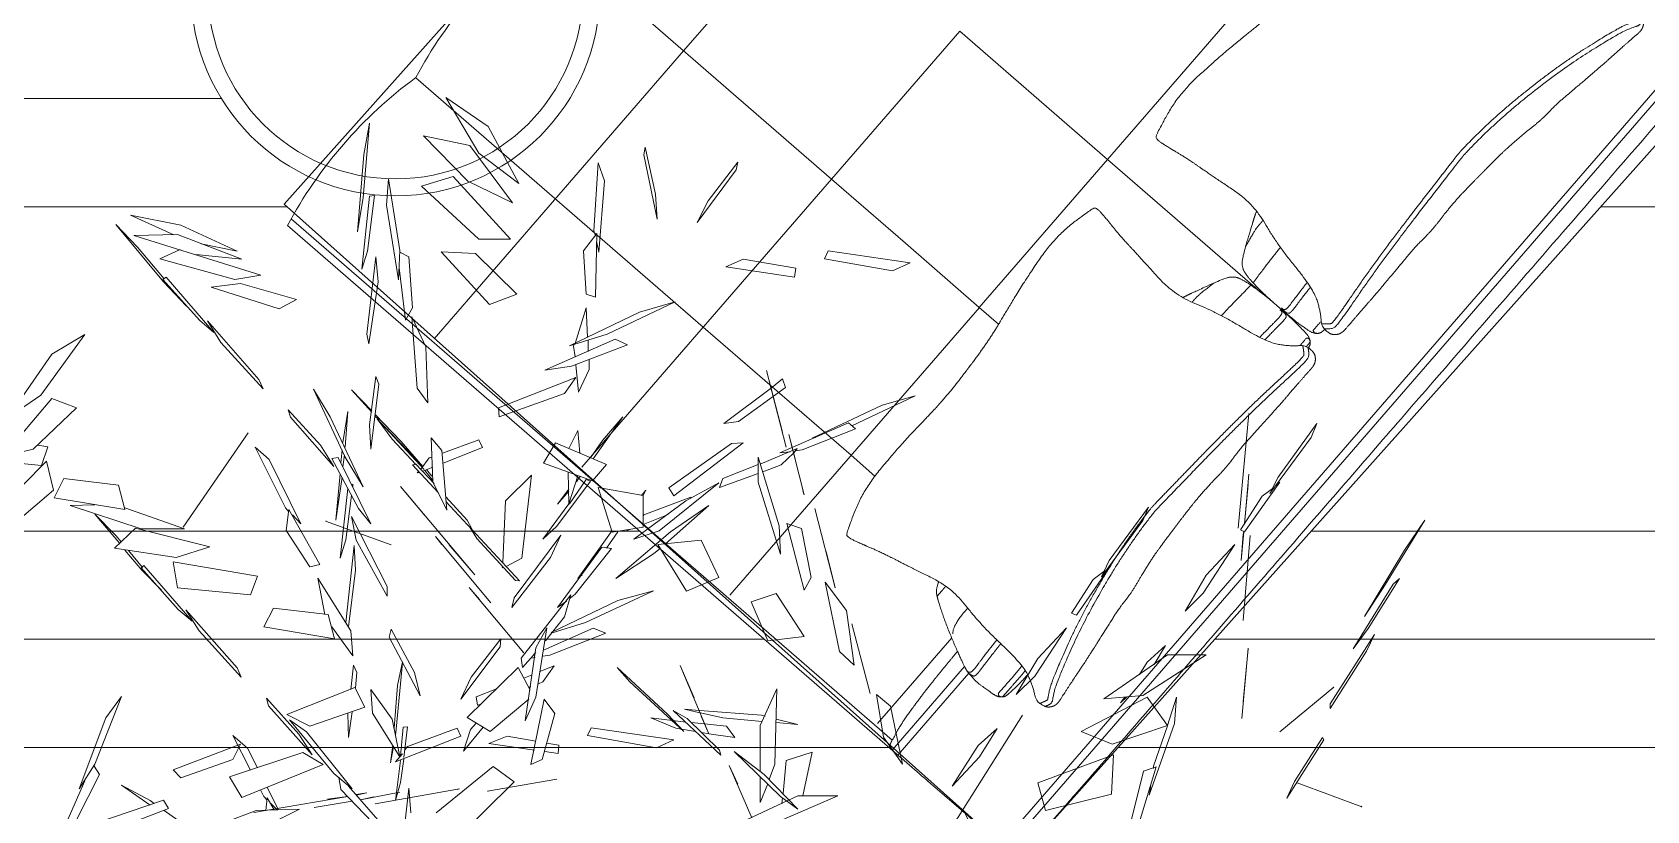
# Model space of a CAD drawing. Header units: metres. Extents: x 42 to 199, y -121 to 268.
# Drawn here: x 122.551 to 124.922, y -83.238 to -82.096 of the extents above; entities that cross this region are included whole.
import ezdxf

# ---------------------------------------------------------------- set-up
doc = ezdxf.new("R2010")
doc.units = ezdxf.units.M
doc.header["$LTSCALE"] = 0.3
doc.layers.get('0').update_dxf_attribs({"color": 8})
for name, color, linetype, lineweight in [('A-Furniture', 8, 'Continuous', 0), ('A-Hatch', 8, 'Continuous', 9), ('A-LANDSCAPE', 8, 'Continuous', 5), ('DA HOUSE ARCH LAYOUT', 8, 'Continuous', 9)]:
    doc.layers.add(name, color=color, linetype=linetype, lineweight=lineweight)

# ---------------------------------------------------------------- blocks, each defined once
blk = doc.blocks.new('360W_2201 SOUTH_BASE PLAN$0$daybed')
at = {"ltscale": 0.01}
blk.add_wipeout([(2200183.6, -294319.2), (2201887.6, -294319.2), (2201887.6, -294292.4), (2201907.6, -294272.1), (2201887.6, -292874.6), (2201753.1, -292860.7), (2201600.2, -292878.7), (2201465.7, -292864.8), (2201312.9, -292882.9), (2201169, -292869), (2201025.5, -292887), (2200891, -292873), (2200812.1, -292877.8), (2200825.6, -292788.9), (2200818.4, -292713.2), (2200795.6, -292656.8), (2200777.3, -292622.8), (2200752.9, -292590.8), (2200718.4, -292556.3), (2200655.4, -292516.6), (2200628, -292505), (2200571.1, -292493.3), (2200528.4, -292488.2), (2200491.8, -292489.2), (2200450.7, -292496.3), (2200412.6, -292508), (2200367.4, -292531.9), (2200339.5, -292552.7), (2200302.4, -292589.8), (2200283.6, -292610.1), (2200263.3, -292646.2), (2200254.6, -292664.5), (2200238.9, -292699), (2200230.8, -292735.6), (2200225.2, -292755.9), (2200225.7, -292783.3), (2200227.7, -292822.9), (2200231.8, -292848.3), (2200238.9, -292875.2), (2200183.6, -292874.6), (2200183.6, -292894.8), (2200163.4, -292895.1), (2200183.6, -294285.7)], dxfattribs=at)
for p, q in [((2200746.2, -293449.9), (2200738.2, -292891.2)), ((2200458.8, -293454.1), (2200450.8, -292895.3)), ((2200182.7, -293170.6), (2200742, -293162.6)), ((2200742, -293162.6), (2201029.4, -293158.5)), ((2200186.9, -293457.9), (2200746.2, -293449.9)), ((2200458.8, -293454.1), (2200460.9, -293597.7)), ((2200746.2, -293449.9), (2201033.5, -293445.8)), ((2200746.2, -293449.9), (2200748.2, -293593.5)), ((2201033.5, -293445.8), (2201035.6, -293589.4)), ((2200462.9, -293741.2), (2200460.9, -293597.7)), ((2200750.3, -293737.1), (2200748.2, -293593.5)), ((2201037.6, -293733), (2201035.6, -293589.4)), ((2200191, -293745.2), (2200750.3, -293737.2)), ((2200462.9, -293741.2), (2200463.6, -293787.7)), ((2200750.3, -293737.1), (2201037.6, -293733)), ((2200750.3, -293737.1), (2200750.8, -293774.7)), ((2201325, -293728.9), (2201037.6, -293733)), ((2201037.6, -293733), (2201041.9, -294029.3)), ((2200195.1, -294032.5), (2200361.3, -294030.1)), ((2201041.8, -294020.4), (2201041, -294020.4)), ((2201041.8, -294020.4), (2201044.3, -294020.3)), ((2200342.6, -294072.1), (2200180.3, -294074.4)), ((2200339.5, -294083.2), (2200180.4, -294085.5)), ((2201907.5, -294261), (2200183.3, -294285.7))]:
    blk.add_line(p, q)
blk.add_lwpolyline([(2200180.2, -294070), (2200163.4, -292899.3, -0.111097), (2200450.8, -292895.2, -0.111097), (2200738.2, -292891.1, -0.111097), (2201025.5, -292887, -0.111097), (2201312.9, -292882.9, -0.111097), (2201600.2, -292878.7, -0.111097), (2201887.6, -292874.6), (2201904.4, -294044.9)], format="xyb")
blk.add_lwpolyline([(2200183.6, -294319.2), (2200183.6, -292874.6), (2201887.6, -292874.6), (2201887.6, -294319.2)], close=True)
for points in [[(2200174.5, -292896.8), (2200182.6, -293458.2), (2200191.3, -294064.8)], [(2200183.5, -294296.8), (2201165.9, -294282.7), (2201907.6, -294272.1)]]:
    blk.add_lwpolyline(points)
for radius in [300.1, 275.1]:
    blk.add_circle((2200525.4, -292788.9, 0), radius)
for points, knots in [([(2200671.2, -293784.6), (2200665.7, -293785), (2200660.1, -293785.5), (2200627.2, -293788.1), (2200596, -293787.7), (2200580.9, -293787.2), (2200525.8, -293785.5), (2200439.5, -293787.7), (2200374.2, -293811.5), (2200369.2, -293816.9), (2200376.6, -293840.6), (2200386.4, -293869.8), (2200397.3, -293912.2), (2200416.7, -293981.1), (2200404, -294048.4), (2200401.9, -294133.5), (2200388.5, -294165.5), (2200375.4, -294182.7), (2200376.1, -294194.4), (2200379.4, -294204.1), (2200391, -294210.8), (2200399.6, -294209.2), (2200448.6, -294201.7), (2200457.4, -294200.9), (2200530.8, -294188.9), (2200553.8, -294184.7), (2200590.4, -294182.4), (2200612.1, -294177.5), (2200631.3, -294173.7), (2200655, -294170.5), (2200672.9, -294168.7), (2200691.3, -294167.2), (2200702.1, -294166.3), (2200712.9, -294165.5), (2200731.3, -294164), (2200749.3, -294163), (2200773.1, -294162.4), (2200792.7, -294163), (2200814.9, -294164.4), (2200851.4, -294160.8), (2200874.7, -294161.3), (2200949.1, -294161.4), (2200958, -294160.8), (2201007.6, -294160.4), (2201016.3, -294160.6), (2201026.7, -294152.1), (2201028.4, -294142), (2201027.2, -294130.3), (2201011.5, -294115.5), (2200993.1, -294086.1), (2200977.4, -294002.4), (2200954, -293938), (2200962.1, -293866.8), (2200965.9, -293823.2), (2200971, -293792.9), (2200974.4, -293768.3), (2200968.7, -293763.8), (2200900.4, -293750.7), (2200814.9, -293762.3), (2200760.7, -293772.8), (2200745.9, -293775.7), (2200715.2, -293781), (2200682.2, -293783.7), (2200676.7, -293784.1), (2200671.2, -293784.6)], [0, 0, 0, 1, 1, 2, 2, 3, 4, 5, 6, 7, 8, 9, 10, 11, 12, 13, 14, 15, 16, 17, 18, 18, 19, 20, 21, 22, 23, 23, 24, 24, 25, 25, 27, 27, 28, 28, 29, 29, 30, 31, 32, 33, 34, 34, 35, 36, 37, 38, 39, 40, 41, 42, 43, 44, 45, 46, 47, 48, 49, 50, 50, 51, 51, 52, 52, 52]), ([(2201410.5, -293774), (2201416, -293774.3), (2201421.5, -293774.6), (2201454.5, -293776.3), (2201485.7, -293774.9), (2201500.7, -293774), (2201555.8, -293770.8), (2201642.2, -293770.5), (2201708.1, -293792.4), (2201713.2, -293797.6), (2201706.5, -293821.5), (2201697.5, -293851), (2201687.9, -293893.7), (2201670.5, -293963.2), (2201685.1, -294030), (2201689.7, -294115.1), (2201703.9, -294146.7), (2201717.5, -294163.4), (2201717.2, -294175.1), (2201714.2, -294184.9), (2201702.8, -294192), (2201694.1, -294190.7), (2201644.9, -294184.5), (2201636.1, -294184), (2201562.3, -294174.1), (2201539.3, -294170.6), (2201502.6, -294169.3), (2201480.8, -294165.1), (2201461.4, -294161.9), (2201437.7, -294159.3), (2201419.8, -294158), (2201401.3, -294157), (2201390.5, -294156.5), (2201379.7, -294155.9), (2201361.3, -294155), (2201343.2, -294154.4), (2201319.4, -294154.5), (2201299.8, -294155.8), (2201277.7, -294157.7), (2201241.1, -294155.2), (2201217.8, -294156.4), (2201143.4, -294158.6), (2201134.6, -294158.3), (2201085, -294159.3), (2201076.2, -294159.7), (2201065.6, -294151.5), (2201063.6, -294141.5), (2201064.5, -294129.8), (2201079.8, -294114.5), (2201097.3, -294084.6), (2201110.6, -294000.5), (2201132.2, -293935.4), (2201122, -293864.5), (2201116.9, -293821.1), (2201111, -293790.9), (2201106.9, -293766.4), (2201112.5, -293761.7), (2201180.4, -293746.7), (2201266.2, -293755.8), (2201320.7, -293764.7), (2201335.5, -293767.2), (2201366.4, -293771.7), (2201399.4, -293773.4), (2201404.9, -293773.7), (2201410.5, -293774)], [0, 0, 0, 1, 1, 2, 2, 3, 4, 5, 6, 7, 8, 9, 10, 11, 12, 13, 14, 15, 16, 17, 18, 18, 19, 20, 21, 22, 23, 23, 24, 24, 25, 25, 27, 27, 28, 28, 29, 29, 30, 31, 32, 33, 34, 34, 35, 36, 37, 38, 39, 40, 41, 42, 43, 44, 45, 46, 47, 48, 49, 50, 50, 51, 51, 52, 52, 52]), ([(2201027, -294137.2), (2201028.9, -294136.9), (2201030.2, -294136.6), (2201034.9, -294135.6), (2201041.1, -294126.1), (2201042, -294111), (2201043.1, -294099.2), (2201043.4, -294071), (2201042.9, -294037.9), (2201039, -294001.7), (2201033.7, -293985.5), (2201017.9, -293974.7), (2200976.8, -293957.3), (2200968.9, -293953.7), (2200960, -293950.4)], [0, 0, 0, 1, 1, 2, 3, 4, 4, 5, 6, 7, 8, 9, 9, 10, 10, 10]), ([(2201064, -294137), (2201060.6, -294136.6), (2201058.5, -294136.2), (2201053.8, -294135.3), (2201047.3, -294126), (2201045.9, -294110.9), (2201044.5, -294099.2), (2201043.4, -294071), (2201042.9, -294037.9), (2201045.8, -294001.6), (2201050.6, -293985.3), (2201066.1, -293974), (2201106.7, -293955.5), (2201116, -293950.9), (2201126.7, -293946.6)], [0, 0, 0, 1, 1, 2, 3, 4, 4, 5, 6, 7, 8, 9, 9, 10, 10, 10]), ([(2200410.3, -293960.6), (2200409.6, -293960.9), (2200409, -293961.2), (2200403.2, -293963.8), (2200394.3, -293969.2), (2200369.1, -294012.8), (2200354.4, -294044.8), (2200341.8, -294072.3), (2200340.3, -294078.9)], [0, 0, 0, 1, 1, 2, 3, 4, 4, 5, 5, 5]), ([(2200389.5, -293978.1), (2200391.2, -293975.4), (2200392.7, -293973.4), (2200399.1, -293973.1), (2200404.5, -293973.1), (2200408.3, -293973), (2200412.1, -293973)], [0, 0, 0, 1, 1, 2, 2, 3, 3, 3]), ([(2200963.9, -293965), (2200968.4, -293965), (2200972.9, -293964.9), (2200978.2, -293964.8), (2201006.5, -293970.3)], [0, 0, 0, 1, 1, 2, 2, 2]), ([(2201123, -293962.7), (2201117, -293962.9), (2201110.9, -293962.9), (2201105.5, -293963), (2201077.4, -293969.3)], [0, 0, 0, 1, 1, 2, 2, 2]), ([(2200352.2, -294049.5), (2200320.9, -294050.5), (2200292.3, -294052.1), (2200246.6, -294054.9), (2200220, -294058.8), (2200205.1, -294061), (2200198, -294063.4), (2200180.2, -294066.6), (2200180.2, -294070), (2200181.9, -294190), (2200183.7, -294310.1), (2200183.7, -294314.2), (2200210, -294317.3), (2200222.3, -294318.4), (2200236.1, -294318.9), (2200257.3, -294319), (2200412.5, -294316.9), (2200789.4, -294311.5), (2201166.3, -294306.1), (2201422.7, -294302.4), (2201679.2, -294298.7), (2201834.4, -294296.4), (2201855.6, -294295.7), (2201869.4, -294294.8), (2201881.7, -294293.4), (2201907.9, -294289.5), (2201907.8, -294285.4), (2201906.1, -294165.3), (2201904.4, -294045.3), (2201904.3, -294041.9), (2201886.4, -294039.2), (2201879.2, -294037), (2201864.3, -294035.2), (2201837.6, -294032.1), (2201791.8, -294030.7), (2201764, -294029.8), (2201733.7, -294029.8)], [0, 0, 0, 1, 1, 2, 2, 3, 3, 4, 4, 5, 5, 6, 6, 7, 8, 9, 9, 10, 10, 11, 11, 12, 13, 14, 14, 15, 15, 16, 16, 17, 17, 18, 18, 19, 19, 20, 20, 20]), ([(2200367, -294027.1), (2200376.4, -294018.6), (2200405.1, -294018.4), (2200407.4, -294018.4), (2200409.7, -294018.4)], [0, 0, 0, 1, 1, 2, 2, 2]), ([(2201041.8, -294070.4), (2201041.5, -294074.1), (2201034, -294075.6), (2201017.8, -294074.5), (2200994.9, -294073.6), (2200993.4, -294073.6), (2200991.8, -294073.5)], [0, 0, 0, 1, 2, 3, 3, 4, 4, 4]), ([(2201041.6, -294068.8), (2201044, -294081.9), (2201038.8, -294082.8), (2201034.4, -294083.6), (2201025.6, -294083), (2201017.6, -294082.4), (2200994.8, -294081.6), (2200994.5, -294081.6), (2200994.2, -294081.6)], [0, 0, 0, 1, 1, 2, 2, 3, 3, 4, 4, 4]), ([(2201045.2, -294068.7), (2201043.1, -294081.9), (2201048.3, -294082.6), (2201052.8, -294083.4), (2201061.5, -294082.5), (2201069.5, -294081.7), (2201092.3, -294080.2), (2201094.2, -294080.1), (2201096.2, -294080)], [0, 0, 0, 1, 1, 2, 2, 3, 3, 4, 4, 4]), ([(2201045, -294070.4), (2201045.4, -294074.1), (2201052.9, -294075.4), (2201069, -294073.7), (2201091.9, -294072.2), (2201095.2, -294072), (2201098.3, -294071.8)], [0, 0, 0, 1, 2, 3, 3, 4, 4, 4]), ([(2200340.1, -294080.6), (2200340.1, -294080), (2200340.3, -294078.9), (2200336.6, -294097.6), (2200339.6, -294121.1), (2200340.9, -294136.1), (2200347.4, -294145.4), (2200356.8, -294147.2), (2200368.1, -294148.2), (2200374.6, -294148.8), (2200395.3, -294149.2)], [0, 0, 0, 1, 1, 2, 3, 4, 5, 6, 6, 7, 7, 7]), ([(2200403, -294089.4), (2200395.6, -294089.8), (2200387.4, -294090.3), (2200364.7, -294091.8), (2200356.7, -294092.6), (2200347.9, -294093.5), (2200343.5, -294092.7), (2200338.2, -294092), (2200340.3, -294078.8)], [0, 0, 0, 1, 1, 2, 2, 3, 3, 4, 4, 4]), ([(2200403.2, -294081.4), (2200395.6, -294081.8), (2200387.1, -294082.3), (2200364.2, -294083.8), (2200348.1, -294085.5), (2200340.6, -294084.2), (2200340.1, -294080.5)], [0, 0, 0, 1, 1, 2, 3, 4, 4, 4]), ([(2201024.6, -294128.8), (2201017.3, -294138.3), (2201014.5, -294139.6), (2201007.6, -294140.4), (2200968.8, -294136.5), (2200924.7, -294132), (2200877.5, -294129.2), (2200830.4, -294126.4), (2200793.6, -294125), (2200757, -294123.5), (2200715.1, -294121.8), (2200706.8, -294121.5), (2200698.4, -294121.5), (2200639.3, -294124.6), (2200575.1, -294137.2), (2200510.9, -294149.7), (2200461.3, -294165.7), (2200411.5, -294181.8), (2200401.6, -294187.2), (2200392, -294192.5), (2200388.9, -294194.6), (2200387.9, -294195.3), (2200387.2, -294195.5), (2200385.3, -294195), (2200375.9, -294190.8)], [0, 0, 0, 1, 1, 2, 2, 3, 3, 4, 4, 5, 5, 6, 6, 7, 7, 8, 8, 9, 9, 10, 10, 11, 11, 12, 12, 12]), ([(2201022.1, -294125.7), (2201028.3, -294125.5), (2201035.7, -294125.3), (2201037.2, -294125.3), (2201038.4, -294129.2), (2201038, -294129.9), (2201037.3, -294131.3), (2201036.6, -294132.3)], [0, 0, 0, 1, 1, 2, 3, 3, 4, 4, 4]), ([(2201069.5, -294125), (2201062, -294125.1), (2201052.6, -294125.1), (2201051.1, -294125.1), (2201050, -294129), (2201050.5, -294129.7), (2201051.2, -294131.1), (2201051.9, -294132.1)], [0, 0, 0, 1, 1, 2, 3, 3, 4, 4, 4]), ([(2201064.1, -294135.6), (2201070.6, -294144.1), (2201080.3, -294147.2), (2201167.8, -294135.7), (2201261.7, -294127.5), (2201334.9, -294122.5), (2201376.7, -294119.6), (2201384.6, -294119), (2201392.5, -294118.8), (2201451.4, -294120.2), (2201579.5, -294141.5), (2201678.7, -294170.4), (2201697.5, -294180), (2201703.2, -294183.7), (2201708.7, -294184), (2201715.7, -294180)], [0, 0, 0, 1, 2, 3, 4, 5, 5, 6, 6, 7, 8, 9, 10, 11, 12, 12, 12]), ([(2201067.1, -294128.2), (2201074.6, -294137.4), (2201077.4, -294138.7), (2201084.4, -294139.3), (2201123.1, -294134.2), (2201167, -294128.5), (2201214.1, -294124.3), (2201261.1, -294120.2), (2201297.8, -294117.7), (2201334.4, -294115.3), (2201376.2, -294112.3), (2201384.5, -294111.8), (2201392.9, -294111.5), (2201452.1, -294113), (2201516.6, -294123.7), (2201581.1, -294134.4), (2201631.1, -294149), (2201681.4, -294163.6), (2201691.4, -294168.7), (2201701.2, -294173.7), (2201704.4, -294175.8), (2201705.4, -294176.4), (2201706.1, -294176.6), (2201708, -294176), (2201717.2, -294171.6)], [0, 0, 0, 1, 1, 2, 2, 3, 3, 4, 4, 5, 5, 6, 6, 7, 7, 8, 8, 9, 9, 10, 10, 11, 11, 12, 12, 12]), ([(2200345.6, -294142.2), (2200344.8, -294141.2), (2200344.1, -294139.9), (2200343.8, -294139.2), (2200344.7, -294136.7), (2200346.3, -294135.2), (2200364.3, -294135.2), (2200375.4, -294135.1), (2200384.7, -294134.9), (2200399.3, -294134.3)], [0, 0, 0, 1, 1, 2, 3, 3, 4, 4, 5, 5, 5]), ([(2200346.3, -294143.3), (2200364.4, -294143.3), (2200375.5, -294143.1), (2200384.2, -294143), (2200397.5, -294142.5)], [0, 0, 0, 1, 1, 2, 2, 2]), ([(2201027.8, -294136.2), (2201021.5, -294144.8), (2201011.9, -294148.2), (2200924.1, -294139.2), (2200830, -294133.6), (2200756.7, -294130.8), (2200714.8, -294129.1), (2200706.9, -294128.7), (2200699, -294128.7), (2200640.2, -294131.9), (2200512.8, -294156.8), (2200414.4, -294188.5), (2200395.9, -294198.6), (2200390.3, -294202.5), (2200384.8, -294203), (2200377.7, -294199.2)], [0, 0, 0, 1, 2, 3, 4, 5, 5, 6, 6, 7, 8, 9, 10, 11, 12, 12, 12])]:
    blk.add_open_spline(points, degree=2, knots=knots)
for points in [[(2200977.8, -294010.3), (2200993.9, -294010.4), (2201040.1, -294012.9)], [(2201110.4, -294008.3), (2201096.3, -294008.6), (2201045, -294012.8)], [(2201027.2, -294133.6), (2201031.3, -294133.5), (2201035.9, -294133.4)]]:
    blk.add_open_spline(points, degree=2)
blk = doc.blocks.new('02PTRX29')
at = {"color": 8, "linetype": 'Continuous', "transparency": 33554572}
for p, q in [((-0.04801, 0.46542), (-0.03662, 0.47326)), ((-0.04554, 0.45821), (-0.03662, 0.47326)), ((-0.05636, 0.44998), (-0.04801, 0.46542)), ((-0.01423, 0.44619), (-0.01594, 0.4663)), ((-0.01594, 0.4663), (-0.01442, 0.45783)), ((-0.09052, 0.45985), (-0.09336, 0.44707)), ((-0.09014, 0.4577), (-0.09052, 0.45985)), ((-0.04308, 0.46023), (-0.05465, 0.4448)), ((-0.03055, 0.46289), (-0.04308, 0.46023)), ((-0.04251, 0.45062), (-0.03055, 0.46289)), ((-0.11518, 0.45365), (-0.11556, 0.4558)), ((-0.10759, 0.4453), (-0.11556, 0.4558)), ((-0.09374, 0.44037), (-0.09014, 0.4577)), ((-0.0778, 0.45555), (-0.07951, 0.45074)), ((-0.07666, 0.43721), (-0.0778, 0.45555)), ((-0.04554, 0.45821), (-0.05636, 0.44998)), ((-0.01442, 0.45783), (-0.01271, 0.43695)), ((-0.11518, 0.45365), (-0.10456, 0.43948)), ((-0.07799, 0.43139), (-0.07951, 0.45074)), ((-0.05465, 0.4448), (-0.04251, 0.45062)), ((-0.03852, 0.45188), (-0.05408, 0.43493)), ((-0.03852, 0.45188), (-0.02998, 0.44923)), ((-0.0241, 0.43189), (-0.02106, 0.45125)), ((-0.02049, 0.44416), (-0.02106, 0.45125)), ((-0.09374, 0.44037), (-0.09336, 0.44707)), ((-0.04554, 0.43493), (-0.02998, 0.44923)), ((-0.01594, 0.44657), (-0.01727, 0.4467)), ((-0.01537, 0.43164), (-0.01727, 0.4467)), ((-0.01594, 0.44657), (-0.01385, 0.42683)), ((-0.01271, 0.43695), (-0.01423, 0.44619)), ((-0.10456, 0.43948), (-0.10759, 0.4453)), ((-0.02372, 0.42392), (-0.02049, 0.44416)), ((0.04877, 0.44138), (0.03511, 0.43873)), ((0.037, 0.43607), (0.04877, 0.44138)), ((-0.07704, 0.43582), (-0.07666, 0.43721)), ((0.03511, 0.43873), (0.01992, 0.43164)), ((0.03985, 0.42342), (0.05275, 0.43885)), ((0.04687, 0.43278), (0.05275, 0.43885)), ((-0.07742, 0.43404), (-0.07799, 0.43139)), ((-0.07382, 0.43177), (-0.07742, 0.43645)), ((-0.07742, 0.43645), (-0.07704, 0.41924)), ((-0.05408, 0.43493), (-0.04554, 0.43493)), ((0.01347, 0.42519), (0.04782, 0.43594)), ((0.0186, 0.42949), (0.03605, 0.43619)), ((0.01992, 0.43164), (0.0296, 0.43366)), ((0.03605, 0.43619), (0.04782, 0.43594)), ((0.04687, 0.43278), (0.03966, 0.42418)), ((-0.16224, 0.42848), (-0.14004, 0.43177)), ((-0.1575, 0.42633), (-0.16224, 0.42848)), ((-0.13909, 0.42962), (-0.1575, 0.42633)), ((-0.13909, 0.42962), (-0.14004, 0.43177)), ((-0.13131, 0.42709), (-0.11708, 0.42949)), ((-0.11708, 0.42949), (-0.11234, 0.42747)), ((-0.07458, 0.42), (-0.07382, 0.43177)), ((-0.04459, 0.43101), (-0.05579, 0.42)), ((-0.04839, 0.41722), (-0.0353, 0.43151)), ((-0.0353, 0.43151), (-0.04459, 0.43101)), ((-0.02752, 0.41633), (-0.02657, 0.43012)), ((-0.02657, 0.43012), (-0.0241, 0.43139)), ((-0.0241, 0.43189), (-0.02372, 0.42392)), ((-0.01822, 0.42342), (-0.01765, 0.43012)), ((-0.01518, 0.40925), (-0.01765, 0.43012)), ((-0.01385, 0.42683), (-0.01537, 0.43164)), ((0.03112, 0.43076), (0.0186, 0.42949)), ((0.0408, 0.42962), (0.02049, 0.42405)), ((0.0353, 0.43215), (0.0408, 0.42962)), ((-0.13093, 0.42468), (-0.13131, 0.42709)), ((-0.11234, 0.42747), (-0.13093, 0.42468)), ((-0.02562, 0.41304), (-0.02391, 0.42721)), ((0.02049, 0.42405), (0.01347, 0.42519)), ((0.03909, 0.42468), (0.02619, 0.40963)), ((0.02998, 0.41292), (0.04004, 0.42405)), ((0.04004, 0.42405), (0.03909, 0.42468)), ((0.03966, 0.42418), (0.04004, 0.42405)), ((-0.07704, 0.41924), (-0.07458, 0.42)), ((-0.05579, 0.42), (-0.04839, 0.41722)), ((-0.01575, 0.40659), (-0.01822, 0.42342)), ((0.0038, 0.41861), (0.01898, 0.42291)), ((0.02695, 0.4219), (0.00854, 0.41608)), ((0.01898, 0.42291), (0.02695, 0.4219)), ((0.03359, 0.41684), (0.03985, 0.42342)), ((-0.089, 0.41519), (-0.09868, 0.41798)), ((-0.09868, 0.41798), (-0.08027, 0.40925)), ((-0.07002, 0.40609), (-0.089, 0.41519)), ((-0.07496, 0.40836), (-0.07458, 0.41633)), ((-0.07154, 0.40672), (-0.07458, 0.41633)), ((-0.02562, 0.41304), (-0.02752, 0.41633)), ((0.00854, 0.41608), (0.0038, 0.41861)), ((-0.03112, 0.40583), (-0.02733, 0.41393)), ((-0.02884, 0.39457), (-0.02733, 0.41393)), ((0.02789, 0.41279), (0.01404, 0.39698)), ((0.02429, 0.40697), (0.02789, 0.41279)), ((0.02619, 0.40963), (0.02998, 0.41292)), ((-0.08236, 0.40786), (-0.08577, 0.40634)), ((-0.08577, 0.40634), (-0.07059, 0.40052)), ((-0.08236, 0.40786), (-0.06338, 0.39951)), ((-0.07002, 0.40609), (-0.08027, 0.40925)), ((-0.07514, 0.40457), (-0.07514, 0.4076)), ((-0.07135, 0.40647), (-0.07116, 0.40596)), ((-0.01575, 0.40659), (-0.01518, 0.40925)), ((0.0129, 0.39445), (0.02429, 0.40697)), ((0.07002, 0.40381), (0.0611, 0.40912)), ((0.0611, 0.40912), (0.07306, 0.39268)), ((-0.07533, 0.39963), (-0.07533, 0.40229)), ((-0.07116, 0.40596), (-0.07154, 0.40305)), ((-0.03169, 0.39065), (-0.03112, 0.40583)), ((0.08198, 0.3866), (0.07002, 0.40381)), ((-0.12334, 0.39938), (-0.12771, 0.38268)), ((-0.07249, 0.39356), (-0.07533, 0.39963)), ((-0.07249, 0.39356), (-0.07173, 0.4009)), ((-0.06338, 0.39951), (-0.07059, 0.40052)), ((-0.01841, 0.39571), (-0.01765, 0.39774)), ((-0.01765, 0.39774), (-0.01594, 0.38471)), ((-0.12866, 0.37863), (-0.1241, 0.39647)), ((-0.12847, 0.39483), (-0.12771, 0.3971)), ((-0.12847, 0.39483), (-0.11575, 0.38559)), ((-0.12467, 0.3947), (-0.12771, 0.3971)), ((-0.11177, 0.38509), (-0.12467, 0.3947)), ((-0.07173, 0.39748), (-0.05086, 0.38926)), ((-0.06869, 0.39318), (-0.07173, 0.39748)), ((-0.03169, 0.39065), (-0.02884, 0.39457)), ((-0.01841, 0.39571), (-0.01632, 0.37813)), ((-0.01651, 0.3885), (-0.01101, 0.39419)), ((-0.01651, 0.38812), (-0.01101, 0.39419)), ((-0.0093, 0.37598), (-0.00076, 0.39432)), ((-0.00076, 0.39432), (-0.00531, 0.38686)), ((0.01404, 0.39698), (0.0129, 0.39445)), ((-0.16357, 0.39255), (-0.14649, 0.38445)), ((-0.15465, 0.39002), (-0.16357, 0.39255)), ((-0.13568, 0.38104), (-0.15465, 0.39002)), ((-0.05105, 0.38686), (-0.06869, 0.39318)), ((-0.05105, 0.38686), (-0.05086, 0.38926)), ((0.07002, 0.39179), (0.06338, 0.38926)), ((0.06338, 0.38926), (0.07514, 0.37813)), ((0.0833, 0.3761), (0.07002, 0.39179)), ((0.07306, 0.39268), (0.08198, 0.3866)), ((-0.27231, 0.38509), (-0.26187, 0.37054)), ((-0.27079, 0.38129), (-0.27231, 0.38509)), ((-0.2539, 0.38774), (-0.25105, 0.35675)), ((-0.14744, 0.38357), (-0.14555, 0.38521)), ((-0.14555, 0.38521), (-0.12695, 0.37712)), ((-0.11575, 0.38559), (-0.11177, 0.38509)), ((-0.08444, 0.38686), (-0.07894, 0.38041)), ((-0.07647, 0.37547), (-0.08444, 0.38686)), ((-0.03074, 0.37256), (-0.01803, 0.38635)), ((-0.01746, 0.38749), (-0.02448, 0.38015)), ((-0.02201, 0.38079), (-0.01803, 0.38635)), ((-0.01841, 0.3861), (-0.01746, 0.38698)), ((-0.01746, 0.38698), (-0.01746, 0.38749)), ((-0.01632, 0.37813), (-0.01594, 0.38471)), ((-0.00531, 0.38686), (-0.01423, 0.36788)), ((-0.01006, 0.38825), (-0.0093, 0.37863)), ((-0.00873, 0.3799), (-0.01006, 0.38825)), ((-0.00626, 0.37345), (0.0055, 0.38673)), ((-0.00266, 0.37914), (0.00607, 0.38875)), ((0.00607, 0.38875), (0.0055, 0.38673)), ((-0.25959, 0.36611), (-0.27079, 0.38129)), ((-0.13302, 0.37788), (-0.14744, 0.38357)), ((-0.13568, 0.38104), (-0.13663, 0.38129)), ((-0.13359, 0.36573), (-0.12942, 0.38205)), ((-0.12942, 0.38205), (-0.13112, 0.37547)), ((-0.07894, 0.38041), (-0.07571, 0.37572)), ((-0.0723, 0.38319), (-0.07287, 0.37699)), ((-0.06983, 0.37825), (-0.0723, 0.38319)), ((-0.04554, 0.38066), (-0.04649, 0.37851)), ((-0.03567, 0.37699), (-0.04554, 0.38066)), ((-0.03549, 0.37775), (-0.03264, 0.38116)), ((-0.03302, 0.36927), (-0.03264, 0.38116)), ((-0.03036, 0.37345), (-0.01992, 0.38433)), ((-0.02448, 0.38015), (-0.03036, 0.37345)), ((-0.02846, 0.37395), (-0.02201, 0.38079)), ((0.03454, 0.357), (0.01689, 0.38256)), ((-0.13112, 0.37762), (-0.13302, 0.37788)), ((-0.13074, 0.37712), (-0.13169, 0.37825)), ((-0.13169, 0.37825), (-0.12164, 0.37408)), ((-0.13074, 0.37712), (-0.12733, 0.37383)), ((-0.12695, 0.37712), (-0.1298, 0.37737)), ((-0.12107, 0.37598), (-0.12676, 0.35738)), ((-0.12107, 0.36915), (-0.12107, 0.37598)), ((-0.0983, 0.36548), (-0.11708, 0.37977)), ((-0.11708, 0.37977), (-0.11386, 0.37965)), ((-0.11386, 0.37965), (-0.09697, 0.36763)), ((-0.06623, 0.37977), (-0.08008, 0.37395)), ((-0.063, 0.37433), (-0.06623, 0.37977)), ((-0.04649, 0.37851), (-0.03586, 0.37433)), ((-0.03549, 0.37775), (-0.03681, 0.36156)), ((-0.03283, 0.37598), (-0.03207, 0.37572)), ((-0.0074, 0.37585), (-0.01632, 0.35789)), ((-0.01423, 0.36788), (-0.0093, 0.37598)), ((-0.00911, 0.37661), (-0.00873, 0.37332)), ((-0.00816, 0.37433), (-0.00854, 0.37788)), ((-0.00569, 0.3756), (-0.0074, 0.37585)), ((-0.00266, 0.37914), (-0.00626, 0.37345)), ((0.01499, 0.37863), (0.00683, 0.36219)), ((0.0112, 0.37535), (0.01499, 0.37863)), ((0.07116, 0.37876), (0.07382, 0.37914)), ((0.07287, 0.3737), (0.07116, 0.37876)), ((0.07514, 0.37813), (0.0833, 0.3761)), ((-0.1224, 0.37193), (-0.12733, 0.37383)), ((-0.12107, 0.37395), (-0.11158, 0.37016)), ((-0.11063, 0.36775), (-0.12107, 0.37155)), ((-0.08008, 0.37395), (-0.07628, 0.36953)), ((-0.07628, 0.36953), (-0.063, 0.37433)), ((-0.06964, 0.37193), (-0.06983, 0.36333)), ((-0.03454, 0.36636), (-0.02752, 0.37383)), ((-0.0334, 0.36877), (-0.02846, 0.37408)), ((-0.03302, 0.37319), (-0.03036, 0.37218)), ((-0.03302, 0.36965), (-0.03093, 0.37231)), ((-0.03283, 0.37079), (-0.03131, 0.37256)), ((-0.03207, 0.37572), (-0.02979, 0.37269)), ((-0.02941, 0.3718), (-0.02884, 0.37168)), ((-0.02922, 0.37206), (-0.02884, 0.37168)), ((-0.02846, 0.37408), (-0.02752, 0.37383)), ((-0.0129, 0.36206), (-0.00569, 0.3756)), ((-0.00797, 0.37142), (-0.00683, 0.3589)), ((0.00266, 0.35789), (0.0112, 0.37535)), ((0.06964, 0.367), (0.07154, 0.37484)), ((0.07154, 0.37484), (0.0852, 0.36105)), ((0.09279, 0.3756), (0.07287, 0.3737)), ((-0.2613, 0.36826), (-0.26225, 0.36915)), ((-0.26225, 0.36915), (-0.25276, 0.35574)), ((-0.26187, 0.37054), (-0.25959, 0.36611)), ((-0.2575, 0.36535), (-0.26054, 0.36763)), ((-0.25276, 0.35776), (-0.2539, 0.3713)), ((-0.25371, 0.36851), (-0.25276, 0.35789)), ((-0.12714, 0.34966), (-0.12107, 0.36915)), ((-0.11158, 0.37016), (-0.11063, 0.36775)), ((-0.10152, 0.36409), (-0.11044, 0.36902)), ((-0.11044, 0.36902), (-0.09431, 0.35599)), ((-0.0983, 0.36548), (-0.09697, 0.36763)), ((-0.08995, 0.3656), (-0.0778, 0.36775)), ((-0.0778, 0.36775), (-0.0816, 0.35561)), ((-0.07571, 0.3694), (-0.07458, 0.36991)), ((-0.06661, 0.35725), (-0.07571, 0.3694)), ((-0.07458, 0.36991), (-0.07002, 0.36333)), ((-0.07268, 0.37041), (-0.07306, 0.37066)), ((-0.07192, 0.36927), (-0.07268, 0.37041)), ((-0.06983, 0.36333), (-0.0723, 0.37092)), ((-0.06983, 0.36725), (-0.0668, 0.3632)), ((-0.05977, 0.37104), (-0.05275, 0.36409)), ((-0.05977, 0.37104), (-0.05712, 0.34865)), ((-0.0444, 0.3441), (-0.02429, 0.36801)), ((-0.03681, 0.36156), (-0.03302, 0.36927)), ((-0.02429, 0.36801), (-0.03093, 0.36016)), ((-0.01139, 0.36788), (-0.01139, 0.36864)), ((-0.01139, 0.36864), (-0.01101, 0.36851)), ((-0.00797, 0.34865), (-0.01006, 0.3675)), ((-0.00854, 0.37054), (-0.00683, 0.3589)), ((0.05029, 0.36181), (0.05199, 0.36839)), ((0.05199, 0.36839), (0.0668, 0.37016)), ((0.06945, 0.36497), (0.0668, 0.37016)), ((-0.25162, 0.35624), (-0.2575, 0.36535)), ((-0.13321, 0.36687), (-0.13359, 0.36573)), ((-0.09735, 0.35574), (-0.10778, 0.36282)), ((-0.10778, 0.36282), (-0.09602, 0.35245)), ((-0.09014, 0.36029), (-0.10285, 0.3651)), ((-0.10285, 0.3651), (-0.10285, 0.36472)), ((-0.08748, 0.35371), (-0.10152, 0.36409)), ((-0.09071, 0.367), (-0.08957, 0.3656)), ((-0.08995, 0.3656), (-0.09071, 0.367)), ((-0.08995, 0.357), (-0.08995, 0.3656)), ((-0.07002, 0.36333), (-0.06983, 0.36333)), ((-0.0668, 0.3632), (-0.06983, 0.36674)), ((-0.06983, 0.36333), (-0.06281, 0.35371)), ((-0.05655, 0.34245), (-0.03662, 0.36396)), ((-0.05199, 0.34739), (-0.05275, 0.36409)), ((-0.04232, 0.3589), (-0.03662, 0.36522)), ((-0.00949, 0.35359), (-0.01101, 0.3656)), ((0.04592, 0.3565), (0.06509, 0.36282)), ((0.06945, 0.36497), (0.05029, 0.36181)), ((0.06509, 0.36282), (0.05845, 0.36307)), ((0.08387, 0.35485), (0.06964, 0.367)), ((-0.2909, 0.34157), (-0.30153, 0.3589)), ((-0.30153, 0.3589), (-0.29603, 0.3508)), ((-0.22676, 0.36244), (-0.21614, 0.34802)), ((-0.22525, 0.35877), (-0.22676, 0.36244)), ((-0.21405, 0.34359), (-0.22525, 0.35877)), ((-0.14194, 0.34056), (-0.13644, 0.36206)), ((-0.08995, 0.35776), (-0.09678, 0.36042)), ((-0.09014, 0.36029), (-0.08995, 0.36004)), ((-0.08995, 0.36004), (-0.09014, 0.36029)), ((-0.04364, 0.3565), (-0.04232, 0.3589)), ((-0.02182, 0.35219), (-0.00398, 0.35865)), ((-0.01101, 0.35991), (-0.02068, 0.34094)), ((-0.01632, 0.35789), (-0.0129, 0.36206)), ((-0.01233, 0.35346), (-0.01101, 0.35991)), ((-0.00398, 0.35865), (-0.00417, 0.35865)), ((0.00588, 0.36181), (-0.00247, 0.34688)), ((0.00493, 0.36029), (0.00266, 0.35789)), ((0.00588, 0.36118), (0.00683, 0.36219)), ((0.00664, 0.35612), (0.00588, 0.36181)), ((0.05029, 0.36219), (0.03416, 0.3565)), ((0.05845, 0.36054), (0.05161, 0.35257)), ((0.05275, 0.35472), (0.05845, 0.36054)), ((-0.25238, 0.3317), (-0.25428, 0.35472)), ((-0.25276, 0.35574), (-0.25162, 0.35624)), ((-0.25257, 0.35586), (-0.25238, 0.3551)), ((-0.25181, 0.34802), (-0.25257, 0.35574)), ((-0.25238, 0.3551), (-0.25181, 0.34802)), ((-0.13549, 0.34334), (-0.13283, 0.35662)), ((-0.12885, 0.35801), (-0.13359, 0.33992)), ((-0.13283, 0.35662), (-0.12885, 0.35801)), ((-0.12676, 0.35738), (-0.12714, 0.34966)), ((-0.08255, 0.34309), (-0.09735, 0.35574)), ((-0.09431, 0.35599), (-0.08748, 0.35371)), ((-0.0816, 0.35561), (-0.08995, 0.357)), ((-0.08558, 0.35612), (-0.08634, 0.35637)), ((-0.08008, 0.35131), (-0.08311, 0.35574)), ((-0.0723, 0.34309), (-0.0816, 0.35612)), ((-0.06774, 0.35485), (-0.05503, 0.3379)), ((-0.0649, 0.34878), (-0.06774, 0.35485)), ((-0.06281, 0.35371), (-0.06661, 0.35725)), ((-0.05541, 0.34258), (-0.04497, 0.35397)), ((-0.04877, 0.33651), (-0.03378, 0.35447)), ((-0.04497, 0.35397), (-0.04308, 0.357)), ((-0.03378, 0.35447), (-0.03549, 0.35232)), ((0.00019, 0.34625), (0.00664, 0.35612)), ((0.04744, 0.35675), (0.02733, 0.35169)), ((0.03416, 0.3565), (0.04592, 0.3565)), ((0.05313, 0.35131), (0.04744, 0.35675)), ((0.05124, 0.35295), (0.05275, 0.35472)), ((-0.29603, 0.3508), (-0.28521, 0.33284)), ((-0.24232, 0.34397), (-0.2501, 0.35232)), ((-0.24156, 0.33916), (-0.2501, 0.35232)), ((-0.13947, 0.35042), (-0.14194, 0.34056)), ((-0.11044, 0.34334), (-0.1057, 0.35346)), ((-0.1057, 0.35346), (-0.09393, 0.35232)), ((-0.09393, 0.35232), (-0.10171, 0.33967)), ((-0.09469, 0.35131), (-0.09279, 0.34979)), ((-0.09279, 0.34979), (-0.08255, 0.34309)), ((-0.08141, 0.35118), (-0.07875, 0.35156)), ((-0.07154, 0.33891), (-0.08141, 0.35118)), ((-0.0668, 0.33524), (-0.07875, 0.35156)), ((-0.03738, 0.35232), (-0.0444, 0.3441)), ((-0.02068, 0.33828), (-0.01233, 0.35346)), ((-0.01214, 0.34536), (-0.01177, 0.35207)), ((-0.01177, 0.35207), (-0.00949, 0.33119)), ((-0.00949, 0.35359), (-0.00797, 0.34865)), ((0.02733, 0.35169), (0.03643, 0.34878)), ((0.03643, 0.34878), (0.05313, 0.35131)), ((0.04554, 0.34612), (0.04934, 0.35068)), ((0.05029, 0.3508), (0.04573, 0.34536)), ((-0.21652, 0.34663), (-0.20722, 0.33322)), ((-0.21614, 0.34612), (-0.21652, 0.34663)), ((-0.21405, 0.34359), (-0.21614, 0.34802)), ((-0.21177, 0.34283), (-0.215, 0.34524)), ((-0.05446, 0.33524), (-0.0649, 0.34878)), ((-0.05712, 0.34865), (-0.05294, 0.34638)), ((-0.05218, 0.34612), (-0.0518, 0.346)), ((-0.05199, 0.34638), (-0.0518, 0.346)), ((-0.01214, 0.34536), (-0.01025, 0.33006)), ((-0.00247, 0.34688), (0.00019, 0.34625)), ((0.03719, 0.34764), (0.01442, 0.34372)), ((0.04516, 0.34663), (0.03207, 0.33157)), ((0.03586, 0.33474), (0.04592, 0.346)), ((0.03719, 0.34764), (0.03605, 0.34056)), ((0.04042, 0.33992), (0.04573, 0.34536)), ((0.04592, 0.346), (0.04516, 0.34663)), ((0.04592, 0.346), (0.04554, 0.34612)), ((-0.29299, 0.34157), (-0.2947, 0.34309)), ((-0.2947, 0.34309), (-0.28616, 0.32955)), ((-0.28217, 0.32411), (-0.29299, 0.34157)), ((-0.28521, 0.33284), (-0.2909, 0.34157)), ((-0.23663, 0.33423), (-0.24232, 0.34397)), ((-0.20589, 0.33372), (-0.21177, 0.34283)), ((-0.14498, 0.33448), (-0.13928, 0.34207)), ((-0.13928, 0.34207), (-0.14308, 0.32335)), ((-0.13359, 0.33992), (-0.13549, 0.34334)), ((-0.11044, 0.34334), (-0.10171, 0.33967)), ((-0.0723, 0.34309), (-0.07344, 0.3441)), ((-0.05655, 0.34245), (-0.05541, 0.34258)), ((-0.02068, 0.34094), (-0.02068, 0.33828)), ((-0.01082, 0.32892), (-0.0019, 0.34321)), ((-0.0019, 0.34321), (-0.0038, 0.33335)), ((0.01442, 0.34372), (0.01632, 0.33866)), ((-0.24156, 0.33916), (-0.23663, 0.33423)), ((-0.126, 0.33904), (-0.13359, 0.3274)), ((-0.126, 0.33904), (-0.11917, 0.33676)), ((-0.12372, 0.32626), (-0.11917, 0.33676)), ((-0.08311, 0.33714), (-0.09279, 0.3398)), ((-0.09279, 0.3398), (-0.07439, 0.33119)), ((-0.06528, 0.32854), (-0.08311, 0.33714)), ((-0.07021, 0.33777), (-0.07154, 0.33891)), ((-0.05693, 0.32158), (-0.0704, 0.33866)), ((-0.0704, 0.33866), (-0.06869, 0.33271)), ((-0.0668, 0.33524), (-0.06926, 0.33701)), ((-0.05769, 0.32297), (-0.04289, 0.34068)), ((-0.05503, 0.3379), (-0.05446, 0.33524)), ((-0.04289, 0.34068), (-0.04573, 0.33739)), ((0.01632, 0.33866), (0.03605, 0.34056)), ((-0.25238, 0.33221), (-0.25238, 0.3317)), ((-0.20722, 0.33322), (-0.20589, 0.33372)), ((-0.14706, 0.31968), (-0.14498, 0.33448)), ((-0.06869, 0.33271), (-0.06357, 0.32626)), ((-0.00474, 0.33335), (-0.00645, 0.32677)), ((0.01006, 0.33512), (-0.00474, 0.33335)), ((0.01271, 0.33006), (0.01006, 0.33512)), ((0.03378, 0.33461), (0.01992, 0.31892)), ((0.03017, 0.32892), (0.03378, 0.33461)), ((0.03207, 0.33157), (0.03586, 0.33474)), ((-0.27591, 0.30918), (-0.28787, 0.32791)), ((-0.28787, 0.32791), (-0.28578, 0.32348)), ((-0.28616, 0.32955), (-0.28217, 0.32411)), ((-0.20456, 0.3298), (-0.19678, 0.32145)), ((-0.19602, 0.31665), (-0.20456, 0.3298)), ((-0.15143, 0.31197), (-0.14649, 0.33081)), ((-0.07647, 0.32968), (-0.07989, 0.32828)), ((-0.06471, 0.32234), (-0.07989, 0.32828)), ((-0.063, 0.32373), (-0.07647, 0.32968)), ((-0.07439, 0.33119), (-0.06509, 0.32828)), ((-0.06509, 0.32828), (-0.06528, 0.32854)), ((-0.06091, 0.32436), (-0.06395, 0.3298)), ((-0.06091, 0.31095), (-0.06395, 0.3298)), ((-0.02182, 0.32942), (-0.02808, 0.31766)), ((-0.02182, 0.32942), (-0.02125, 0.32727)), ((-0.00569, 0.33006), (-0.01139, 0.32221)), ((-0.01082, 0.32892), (-0.01139, 0.32221)), ((-0.00645, 0.32677), (0.01271, 0.33006)), ((0.01879, 0.31639), (0.03017, 0.32892)), ((-0.28578, 0.32348), (-0.27591, 0.30792)), ((-0.25371, 0.32424), (-0.252, 0.30526)), ((-0.25371, 0.32424), (-0.25371, 0.32411)), ((-0.25371, 0.32411), (-0.25238, 0.30981)), ((-0.22638, 0.32044), (-0.23132, 0.325)), ((-0.22828, 0.31981), (-0.23132, 0.325)), ((-0.14308, 0.32335), (-0.14706, 0.31968)), ((-0.13359, 0.3274), (-0.12372, 0.32626)), ((-0.05807, 0.30463), (-0.06091, 0.32436)), ((-0.05769, 0.32297), (-0.05731, 0.32335)), ((-0.05142, 0.32677), (-0.04346, 0.31639)), ((-0.05124, 0.32462), (-0.05142, 0.32677)), ((-0.04061, 0.31045), (-0.05124, 0.32462)), ((-0.02125, 0.32727), (-0.0296, 0.31133)), ((-0.23189, 0.32247), (-0.24232, 0.32247)), ((-0.24232, 0.32247), (-0.22525, 0.31146)), ((-0.21462, 0.31057), (-0.23189, 0.32247)), ((-0.2243, 0.31715), (-0.22638, 0.32044)), ((-0.19678, 0.32145), (-0.1909, 0.31171)), ((-0.10778, 0.30109), (-0.1, 0.31956)), ((-0.1, 0.31956), (-0.1038, 0.31083)), ((-0.08293, 0.31905), (-0.09659, 0.3064)), ((-0.08634, 0.31513), (-0.08293, 0.31905)), ((-0.06205, 0.31791), (-0.06585, 0.31943)), ((-0.06585, 0.31943), (-0.06281, 0.31513)), ((-0.06281, 0.32209), (-0.06471, 0.32234)), ((-0.05731, 0.31905), (-0.06091, 0.3231)), ((-0.06034, 0.32259), (-0.06072, 0.32272)), ((-0.06072, 0.32171), (-0.05958, 0.32158)), ((-0.05939, 0.31285), (-0.05617, 0.31905)), ((-0.05693, 0.32158), (-0.05731, 0.31905)), ((-0.04232, 0.30551), (-0.05617, 0.31905)), ((-0.02486, 0.32031), (-0.02486, 0.32057)), ((-0.02486, 0.32057), (-0.02353, 0.31412)), ((-0.02315, 0.30235), (-0.02486, 0.32031)), ((-0.01158, 0.31968), (-0.01252, 0.31766)), ((-0.01082, 0.3131), (-0.01158, 0.31968)), ((-0.1909, 0.31171), (-0.19602, 0.31665)), ((-0.10095, 0.30172), (-0.08634, 0.31513)), ((-0.06167, 0.31462), (-0.06281, 0.31513)), ((-0.05996, 0.31703), (-0.05769, 0.31614)), ((-0.04346, 0.31639), (-0.04061, 0.31045)), ((-0.0296, 0.31133), (-0.02808, 0.31766)), ((-0.01252, 0.31766), (-0.01214, 0.31348)), ((0.01992, 0.31892), (0.01879, 0.31639)), ((-0.27686, 0.31374), (-0.27667, 0.31361)), ((-0.26225, 0.30159), (-0.27686, 0.31374)), ((-0.23189, 0.30336), (-0.23435, 0.31095)), ((-0.23378, 0.30387), (-0.23435, 0.31095)), ((-0.23189, 0.30336), (-0.22638, 0.31095)), ((-0.22638, 0.31095), (-0.20855, 0.30172)), ((-0.22525, 0.31146), (-0.21462, 0.31057)), ((-0.22088, 0.31108), (-0.21917, 0.30944)), ((-0.21917, 0.30944), (-0.22031, 0.31095)), ((-0.15314, 0.31171), (-0.15693, 0.30855)), ((-0.15503, 0.3002), (-0.15314, 0.31171)), ((-0.12164, 0.30336), (-0.12619, 0.31323)), ((-0.12562, 0.29286), (-0.12619, 0.31323)), ((-0.06319, 0.31045), (-0.06604, 0.30653)), ((-0.05958, 0.29274), (-0.06319, 0.31045)), ((-0.06091, 0.31095), (-0.05807, 0.30463)), ((-0.05902, 0.31361), (-0.05958, 0.31386)), ((-0.05902, 0.31045), (-0.04858, 0.30172)), ((-0.04478, 0.31108), (-0.05029, 0.31323)), ((-0.04516, 0.3088), (-0.04478, 0.31108)), ((-0.02353, 0.31412), (-0.02258, 0.3026)), ((-0.01632, 0.3131), (-0.02201, 0.30501)), ((-0.01632, 0.3131), (-0.0167, 0.30665)), ((-0.01195, 0.31361), (-0.01461, 0.3083)), ((0.00645, 0.30627), (-0.01195, 0.31361)), ((0.00323, 0.30096), (0.01195, 0.3107)), ((0.01195, 0.3107), (0.01139, 0.30868)), ((0.05124, 0.31121), (0.05845, 0.29286)), ((0.05124, 0.31121), (0.05541, 0.30539)), ((-0.27591, 0.30792), (-0.27591, 0.30918)), ((-0.19261, 0.30615), (-0.1446, 0.22999)), ((-0.15693, 0.30855), (-0.16016, 0.29286)), ((-0.12202, 0.30615), (-0.12296, 0.30589)), ((-0.10532, 0.30741), (-0.12202, 0.30615)), ((-0.11158, 0.30539), (-0.10551, 0.30678)), ((-0.09811, 0.30741), (-0.11101, 0.29527)), ((-0.1057, 0.30589), (-0.10778, 0.30109)), ((-0.10551, 0.30678), (-0.10532, 0.30678)), ((-0.10532, 0.30678), (-0.10114, 0.30779)), ((-0.10513, 0.30741), (-0.10532, 0.30741)), ((-0.10114, 0.30779), (-0.10513, 0.30741)), ((-0.1019, 0.30526), (-0.09811, 0.30741)), ((-0.09659, 0.3064), (-0.10095, 0.30172)), ((-0.06604, 0.30653), (-0.06262, 0.29413)), ((-0.04611, 0.30906), (-0.04516, 0.3088)), ((-0.0241, 0.29489), (-0.0167, 0.30665)), ((0.00019, 0.30311), (-0.01461, 0.3083)), ((-0.0112, 0.30703), (-0.01025, 0.30007)), ((-0.01025, 0.30007), (-0.01006, 0.30653)), ((0.01139, 0.30868), (-0.00038, 0.29539)), ((0.00019, 0.30311), (0.00645, 0.30627)), ((-0.22695, 0.28451), (-0.23378, 0.30387)), ((-0.2169, 0.2983), (-0.23189, 0.30336)), ((-0.22809, 0.29236), (-0.23189, 0.30324)), ((-0.20855, 0.30172), (-0.2169, 0.2983)), ((-0.18578, 0.30248), (-0.18103, 0.29489)), ((-0.18065, 0.29792), (-0.18578, 0.30248)), ((-0.13188, 0.30362), (-0.126, 0.30501)), ((-0.126, 0.30412), (-0.13188, 0.30362)), ((-0.12221, 0.30438), (-0.11158, 0.30539)), ((-0.12164, 0.30336), (-0.12164, 0.29084)), ((-0.11253, 0.30311), (-0.1148, 0.30007)), ((-0.10304, 0.30412), (-0.11253, 0.30311)), ((-0.11063, 0.29666), (-0.1019, 0.30526)), ((-0.10418, 0.30172), (-0.09886, 0.3026)), ((-0.10152, 0.30425), (-0.09203, 0.30539)), ((-0.09203, 0.30539), (-0.09886, 0.3026)), ((-0.0759, 0.30273), (-0.0983, 0.29944)), ((-0.07496, 0.30058), (-0.0759, 0.30273)), ((-0.04858, 0.30172), (-0.04232, 0.30551)), ((-0.04668, 0.30286), (-0.04137, 0.29641)), ((-0.04327, 0.30222), (-0.04478, 0.304)), ((-0.04327, 0.30222), (-0.04137, 0.29641)), ((-0.04061, 0.30045), (-0.03966, 0.3026)), ((-0.02619, 0.29767), (-0.03966, 0.3026)), ((-0.02619, 0.30298), (-0.02524, 0.29463)), ((-0.02505, 0.30286), (-0.02619, 0.30298)), ((-0.02429, 0.29514), (-0.02505, 0.30286)), ((-0.0241, 0.29489), (-0.02201, 0.30501)), ((-0.02315, 0.30235), (-0.02296, 0.30071)), ((-0.0112, 0.28616), (0.00114, 0.30159)), ((0.00569, 0.30488), (-0.00626, 0.29033)), ((0.00114, 0.30159), (0.00569, 0.30488)), ((0.06262, 0.28616), (0.05541, 0.30539)), ((-0.2742, 0.29944), (-0.27382, 0.30007)), ((-0.26415, 0.28363), (-0.2742, 0.29944)), ((-0.26623, 0.28818), (-0.27382, 0.30007)), ((-0.17363, 0.28692), (-0.18065, 0.29792)), ((-0.16016, 0.29286), (-0.15503, 0.3002)), ((-0.10778, 0.30109), (-0.1148, 0.30007)), ((-0.10778, 0.30109), (-0.10589, 0.30147)), ((-0.0983, 0.29944), (-0.09355, 0.29729)), ((-0.09355, 0.29729), (-0.07496, 0.30058)), ((-0.06718, 0.29805), (-0.06395, 0.29856)), ((-0.06699, 0.29577), (-0.06718, 0.29805)), ((-0.06091, 0.29906), (-0.05313, 0.30045)), ((-0.0482, 0.29843), (-0.06053, 0.29666)), ((-0.05313, 0.30045), (-0.0482, 0.29843)), ((-0.02296, 0.2935), (-0.04061, 0.30045)), ((-0.02543, 0.29653), (-0.02619, 0.29767)), ((-0.02163, 0.29324), (-0.02239, 0.29754)), ((-0.0222, 0.29805), (-0.02163, 0.29324)), ((-0.00038, 0.29539), (0.00323, 0.30096)), ((0.01442, 0.29185), (0.01708, 0.29716)), ((0.02106, 0.30058), (0.01632, 0.29122)), ((0.01708, 0.29716), (0.02106, 0.30058)), ((0.01898, 0.2983), (0.03719, 0.29134)), ((0.01898, 0.2983), (0.02106, 0.29413)), ((-0.21728, 0.29539), (-0.21671, 0.28477)), ((-0.19678, 0.2878), (-0.21728, 0.29539)), ((-0.18103, 0.29489), (-0.17363, 0.28692)), ((-0.13568, 0.29615), (-0.13321, 0.28426)), ((-0.12866, 0.29387), (-0.13568, 0.29615)), ((-0.1279, 0.28489), (-0.12866, 0.29387)), ((-0.11462, 0.29628), (-0.12714, 0.28413)), ((-0.1241, 0.28869), (-0.12562, 0.29286)), ((-0.12277, 0.29008), (-0.11462, 0.29628)), ((-0.11101, 0.29527), (-0.11063, 0.29666)), ((-0.06338, 0.29628), (-0.06699, 0.29577)), ((-0.06262, 0.29413), (-0.05958, 0.29274)), ((-0.02429, 0.28793), (-0.02524, 0.29425)), ((-0.02486, 0.29565), (-0.0241, 0.29489)), ((-0.0241, 0.29489), (-0.02429, 0.29514)), ((-0.02296, 0.283), (-0.02429, 0.29387)), ((-0.02296, 0.2935), (-0.0241, 0.29489)), ((0.00209, 0.29603), (-0.00342, 0.29274)), ((0.00209, 0.29603), (0.02201, 0.28945)), ((0.03511, 0.28919), (0.02106, 0.29413)), ((0.05845, 0.29286), (0.06262, 0.28616)), ((-0.22335, 0.27401), (-0.22885, 0.2921)), ((-0.22885, 0.2921), (-0.22543, 0.29097)), ((-0.22809, 0.29236), (-0.22809, 0.29172)), ((-0.22543, 0.29097), (-0.22202, 0.27756)), ((-0.13188, 0.28072), (-0.12277, 0.29008)), ((-0.12164, 0.28945), (-0.12164, 0.28249)), ((-0.11329, 0.29248), (-0.11936, 0.27831)), ((-0.11556, 0.28742), (-0.11329, 0.29248)), ((-0.04782, 0.28553), (-0.06661, 0.28881)), ((-0.04934, 0.29223), (-0.05503, 0.28806)), ((-0.03397, 0.27971), (-0.04934, 0.29223)), ((-0.00626, 0.29033), (-0.0112, 0.28616)), ((-0.00816, 0.28603), (-0.00759, 0.28932)), ((0.0186, 0.28388), (-0.00342, 0.29274)), ((0.0186, 0.28388), (0.02201, 0.28945)), ((0.03719, 0.29134), (0.03511, 0.28919)), ((0.05712, 0.29008), (0.05864, 0.29236)), ((0.06338, 0.27781), (0.05712, 0.29008)), ((-0.26699, 0.2878), (-0.28445, 0.28135)), ((-0.26415, 0.28363), (-0.26623, 0.28818)), ((-0.22695, 0.28451), (-0.22733, 0.28704)), ((-0.21671, 0.28477), (-0.19887, 0.28034)), ((-0.19887, 0.28034), (-0.19678, 0.2878)), ((-0.13188, 0.28426), (-0.1427, 0.28426)), ((-0.1427, 0.28426), (-0.12391, 0.27616)), ((-0.11272, 0.27541), (-0.13188, 0.28426)), ((-0.12714, 0.28413), (-0.13188, 0.28072)), ((-0.12164, 0.28249), (-0.12372, 0.28755)), ((-0.05503, 0.28806), (-0.03852, 0.27174)), ((-0.04801, 0.28553), (-0.04782, 0.28553)), ((-0.04023, 0.28616), (-0.01746, 0.28211)), ((-0.03966, 0.28603), (-0.04023, 0.28616)), ((-0.02657, 0.28641), (-0.02714, 0.27971)), ((-0.02657, 0.28641), (-0.02467, 0.26933)), ((-0.02296, 0.283), (-0.02429, 0.28793)), ((-0.0241, 0.28527), (-0.01347, 0.28325)), ((-0.01879, 0.27705), (-0.01025, 0.28692)), ((-0.01347, 0.28325), (-0.01708, 0.28401)), ((-0.00816, 0.28603), (-0.0167, 0.27705)), ((-0.01518, 0.28515), (-0.01233, 0.28464)), ((-0.01233, 0.28451), (-0.01518, 0.28515)), ((-0.01233, 0.28464), (-0.01233, 0.28451)), ((-0.01006, 0.28413), (0.01537, 0.27983)), ((-0.00455, 0.28337), (-0.00987, 0.28413)), ((0.00873, 0.28047), (0.01177, 0.28654)), ((0.01271, 0.28413), (0.01177, 0.28312)), ((0.01271, 0.28413), (0.01347, 0.28578)), ((0.04346, 0.283), (0.05124, 0.28717)), ((0.05124, 0.28717), (0.04346, 0.28173)), ((0.0611, 0.28831), (0.06661, 0.27578)), ((-0.28445, 0.28135), (-0.28426, 0.28148)), ((-0.18559, 0.26313), (-0.17667, 0.28034)), ((-0.17667, 0.28034), (-0.18141, 0.27553)), ((-0.12752, 0.28211), (-0.12771, 0.28375)), ((-0.0112, 0.28287), (-0.00095, 0.2811)), ((0.0148, 0.28034), (0.00304, 0.28072)), ((0.02125, 0.27161), (0.00304, 0.28072)), ((0.01082, 0.28224), (0.00911, 0.28047)), ((0.01177, 0.28375), (0.00987, 0.28047)), ((0.01177, 0.28375), (0.01214, 0.28034)), ((0.0148, 0.28034), (0.03112, 0.27414)), ((0.03966, 0.28034), (0.02638, 0.27098)), ((0.03985, 0.28312), (0.03852, 0.28084)), ((0.03852, 0.28084), (0.06015, 0.2725)), ((0.03985, 0.28312), (0.05845, 0.2768)), ((0.04346, 0.283), (0.04232, 0.28224))]:
    blk.add_line(p, q, dxfattribs=at)
blk = doc.blocks.new('DA HOUSE ARCH LAYOUT')
at = {"layer": 'A-Hatch', "transparency": 33554534}
h = blk.add_hatch(dxfattribs=at)
h.set_pattern_fill('ANSI34', color=8, scale=0.05, angle=135)
h.set_pattern_definition([(180, (143.66595, 80.5253), (-8e-16, -0.9525), []), (180, (143.5072, 80.684), (-8e-16, -0.9525), []), (180, (143.34845, 80.8428), (-8e-16, -0.9525), []), (180, (143.1897, 81.0015), (-8e-16, -0.9525), [])])
h.paths.add_polyline_path([(-4.77, -11.6999), (19.35, -11.7), (19.35, -23.43), (32.0283, -23.43), (32.2446, -21.83), (30.3908, -21.83), (30.3908, -21.93), (29.9908, -21.93), (29.9906, -14.136), (29.9906, -15.135, -0.255571), (30.2109, -14.7322), (30.2208, -12.5299), (29.9908, -12.5299), (29.9908, -5.7602, -0.509998), (30.5975, -5.2899, 0.131852), (31.3505, -5.5096, 0.414214), (32.6508, -4.2093, 0.414214), (31.3505, -2.909, 0.124697), (30.7314, -3.0659, -0.546787), (29.9908, -2.7299), (29.9908, 0.6871), (32.0248, 0.6871), (32.0248, 1.9651), (19.7004, 1.9651, -0.764694), (19.2402, 2.1101), (16.7403, 2.1102), (16.74, -8.5299), (-0.255, -8.5299), (-0.255, -11.6998)])
at = {"layer": 'A-Furniture', "color": 8, "xscale": 0.0009999999999999998, "yscale": 0.0009999999999999998, "zscale": 0.0009999999999999998, "rotation": 48.24231523441232}
blk.add_blockref('360W_2201 SOUTH_BASE PLAN$0$daybed', (-1657.9824, -1467.9373), dxfattribs=at)
at = {"layer": 'A-LANDSCAPE', "color": 8, "lineweight": 35, "transparency": 33554457, "xscale": -5.424908083668589, "yscale": 5.424908083668587, "zscale": 5.424908083668588, "rotation": 359.9999999999996}
blk.add_blockref('02PTRX29', (25.8139, -24.1307), dxfattribs=at)

msp = doc.modelspace()

# ---------------------------------------------------------------- block references
at = {"layer": 'DA HOUSE ARCH LAYOUT'}
msp.add_blockref('DA HOUSE ARCH LAYOUT', (97.1462, -60.628), dxfattribs=at)

doc.saveas('drawing.dxf')
